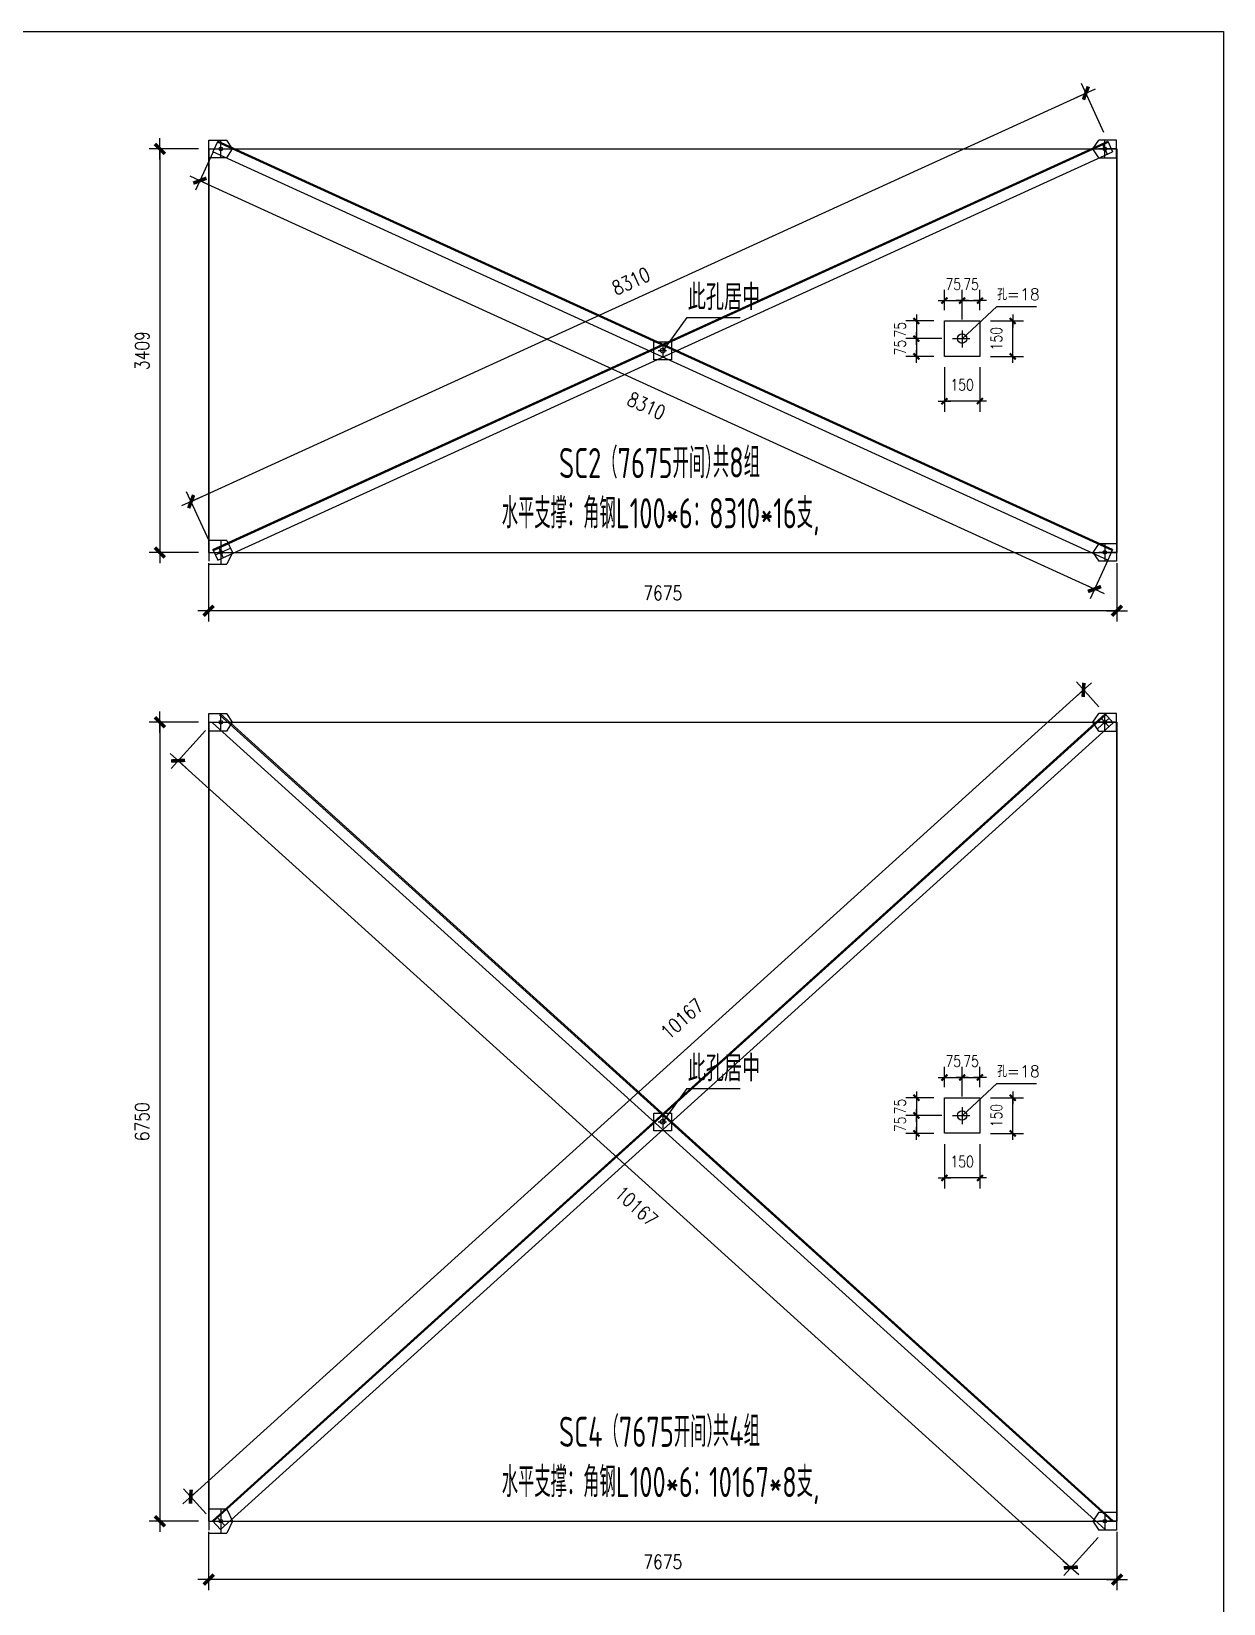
# Model space of a CAD drawing. Header units: millimetres. Extents: x 2451220 to 4527627, y -5186613 to -1639140.
# Drawn here: x 2554466 to 2564538, y -1777990 to -1764707 of the extents above; entities that cross this region are included whole.
import ezdxf

# ---------------------------------------------------------------- set-up
doc = ezdxf.new("R2010")
doc.units = ezdxf.units.MM
doc.header["$LTSCALE"] = 1000
doc.header["$PDMODE"] = 34
doc.linetypes.add('CENTER', pattern=[50.8, 31.75, -6.35, 6.35, -6.35])
doc.layers.add('轴线层', color=1, linetype='CENTER', lineweight=15)
doc.layers.add('钢架', color=7, linetype='Continuous', lineweight=25)
doc.styles.add('DIM_FONT', font='simplex.shx', dxfattribs={"width": 0.8, "bigfont": 'hztxt.shx'})
doc.styles.add('hz', font='gbenor.shx', dxfattribs={"width": 0.75, "height": 100, "bigfont": 'gbcbig.shx'})
doc.styles.get("Standard").update_dxf_attribs({"font": 'txt', "bigfont": 'gbcbig.shx'})
doc.styles.add('TSSD_Label', font='Tssdeng.shx', dxfattribs={"width": 0.7, "bigfont": 'hztxt.shx'})
doc.dimstyles.new('WGH(1)', dxfattribs={"dimscale": 1.2, "dimtxt": 100, "dimasz": 0.5, "dimexe": 75, "dimexo": 75, "dimgap": 75, "dimtad": 1, "dimdec": 0, "dimzin": 0, "dimdsep": 46, "dimtxsty": 'DIM_FONT', "dimblk1": '_DIMX', "dimblk2": '_DIMX', "dimsah": 1, "dimcen": 0.09, "dimclrd": 3, "dimclre": 3, "dimclrt": 7, "dimadec": 0, "dimazin": 0, "dimtfac": 1, "dimtdec": 0, "dimtix": 1, "dimtmove": 2, "dimatfit": 3, "dimldrblk": '_DIMX', "dimfxl": 1, "dimtolj": 1, "dimtzin": 0, "dimarcsym": 0})
doc.dimstyles.new('WGH(2)', dxfattribs={"dimscale": 1.2, "dimtxt": 100, "dimasz": 0.5, "dimexe": 75, "dimexo": 75, "dimgap": 75, "dimtad": 1, "dimdec": 0, "dimlfac": 0.5, "dimzin": 0, "dimdsep": 46, "dimtxsty": 'DIM_FONT', "dimblk1": '_DIMX', "dimblk2": '_DIMX', "dimsah": 1, "dimcen": 0.09, "dimclrd": 3, "dimclre": 3, "dimclrt": 7, "dimadec": 0, "dimazin": 0, "dimtfac": 1, "dimtdec": 0, "dimtix": 1, "dimtmove": 2, "dimatfit": 3, "dimldrblk": '_DIMX', "dimfxl": 1, "dimtolj": 1, "dimtzin": 0, "dimarcsym": 0})

# ---------------------------------------------------------------- blocks, each defined once
blk = doc.blocks.new('_DIMX')
blk.add_line((-150, 0), (150, 0))
at = {"const_width": 50}
blk.add_lwpolyline([(-70, -70), (70, 70)], dxfattribs=at)
blk = doc.blocks.new('*D2537')
at = {"color": 3, "lineweight": -2}
for p, q in [((2555963, -1769199), (2555963, -1769692)), ((2563638, -1769199), (2563638, -1769692)), ((2563637, -1769602), (2555963, -1769602))]:
    blk.add_line(p, q, dxfattribs=at)
at = {"layer": 'Defpoints', "color": 0}
for p in [(2555963, -1769109), (2563638, -1769109), (2555963, -1769602)]:
    blk.add_point(p, dxfattribs=at)
at = {"color": 3, "lineweight": -2, "xscale": 0.6, "yscale": 0.6, "zscale": 0.6, "rotation": 180}
blk.add_blockref('_DIMX', (2555963, -1769602), dxfattribs=at)
at = {"color": 3, "lineweight": -2, "xscale": 0.6, "yscale": 0.6, "zscale": 0.6}
blk.add_blockref('_DIMX', (2563638, -1769602), dxfattribs=at)
at = {"color": 7, "insert": (2559800, -1769452), "char_height": 120, "attachment_point": 5, "style": 'DIM_FONT'}
blk.add_mtext('\\A1;7675', dxfattribs=at)
blk = doc.blocks.new('*D2538')
at = {"color": 3, "lineweight": -2}
for p, q in [((2555876, -1765700), (2555461, -1765700)), ((2555551, -1765700), (2555551, -1769108)), ((2555876, -1769109), (2555461, -1769109))]:
    blk.add_line(p, q, dxfattribs=at)
at = {"layer": 'Defpoints', "color": 0}
for p in [(2555966, -1765700), (2555551, -1769109), (2555966, -1769109)]:
    blk.add_point(p, dxfattribs=at)
at = {"color": 3, "lineweight": -2, "xscale": 0.6, "yscale": 0.6, "zscale": 0.6}
for p, rotation in [((2555551, -1765700), 90), ((2555551, -1769109), 270)]:
    blk.add_blockref('_DIMX', p, dxfattribs=dict(at, rotation=rotation))
at = {"color": 7, "insert": (2555401, -1767404), "char_height": 120, "attachment_point": 5, "rotation": 90, "style": 'DIM_FONT'}
blk.add_mtext('\\A1;3409', dxfattribs=at)
blk = doc.blocks.new('*D2539')
at = {"color": 3, "lineweight": -2}
for p, q in [((2562090, -1767153), (2561853, -1767153)), ((2561943, -1767153), (2561943, -1767152)), ((2561943, -1767153), (2561943, -1767302)), ((2562159, -1767302), (2561853, -1767302)), ((2561943, -1767303), (2561943, -1767303))]:
    blk.add_line(p, q, dxfattribs=at)
at = {"layer": 'Defpoints', "color": 0}
for p in [(2562180, -1767153), (2561943, -1767302), (2562249, -1767302)]:
    blk.add_point(p, dxfattribs=at)
at = {"color": 3, "lineweight": -2, "xscale": 0.36, "yscale": 0.36, "zscale": 0.36}
for p, rotation in [((2561943, -1767153), 270), ((2561943, -1767302), 90)]:
    blk.add_blockref('_DIMX', p, dxfattribs=dict(at, rotation=rotation))
at = {"color": 7, "insert": (2561805, -1767228), "char_height": 96, "attachment_point": 5, "rotation": 90, "style": 'DIM_FONT'}
blk.add_mtext('\\A1;75', dxfattribs=at)
blk = doc.blocks.new('*D2540')
at = {"color": 3, "lineweight": -2}
for p, q in [((2562159, -1767302), (2561853, -1767302)), ((2561943, -1767302), (2561943, -1767302)), ((2561943, -1767302), (2561943, -1767453)), ((2562090, -1767453), (2561853, -1767453)), ((2561943, -1767453), (2561943, -1767454))]:
    blk.add_line(p, q, dxfattribs=at)
at = {"layer": 'Defpoints', "color": 0}
for p in [(2562249, -1767302), (2561943, -1767453), (2562180, -1767453)]:
    blk.add_point(p, dxfattribs=at)
at = {"color": 3, "lineweight": -2, "xscale": 0.36, "yscale": 0.36, "zscale": 0.36}
for p, rotation in [((2561943, -1767302), 270), ((2561943, -1767453), 90)]:
    blk.add_blockref('_DIMX', p, dxfattribs=dict(at, rotation=rotation))
at = {"color": 7, "insert": (2561805, -1767378), "char_height": 96, "attachment_point": 5, "rotation": 90, "style": 'DIM_FONT'}
blk.add_mtext('\\A1;75', dxfattribs=at)
blk = doc.blocks.new('*D2541')
at = {"color": 3, "lineweight": -2}
for p, q in [((2562180, -1766981), (2562179, -1766981)), ((2562180, -1767063), (2562180, -1766891)), ((2562180, -1766981), (2562330, -1766981)), ((2562330, -1767142), (2562330, -1766891)), ((2562330, -1766981), (2562330, -1766981))]:
    blk.add_line(p, q, dxfattribs=at)
at = {"layer": 'Defpoints', "color": 0}
for p in [(2562330, -1766981), (2562180, -1767153), (2562330, -1767232)]:
    blk.add_point(p, dxfattribs=at)
at = {"color": 3, "lineweight": -2, "xscale": 0.36, "yscale": 0.36, "zscale": 0.36}
blk.add_blockref('_DIMX', (2562180, -1766981), dxfattribs=at)
at = {"color": 3, "lineweight": -2, "xscale": 0.36, "yscale": 0.36, "zscale": 0.36, "rotation": 180}
blk.add_blockref('_DIMX', (2562330, -1766981), dxfattribs=at)
at = {"color": 7, "insert": (2562255, -1766843), "char_height": 96, "attachment_point": 5, "style": 'DIM_FONT'}
blk.add_mtext('\\A1;75', dxfattribs=at)
blk = doc.blocks.new('*D2542')
at = {"color": 3, "lineweight": -2}
for p, q in [((2562329, -1766981), (2562329, -1766981)), ((2562330, -1767142), (2562330, -1766891)), ((2562330, -1766981), (2562480, -1766981)), ((2562480, -1767063), (2562480, -1766891)), ((2562481, -1766981), (2562481, -1766981))]:
    blk.add_line(p, q, dxfattribs=at)
at = {"layer": 'Defpoints', "color": 0}
for p in [(2562480, -1766981), (2562330, -1767232), (2562480, -1767153)]:
    blk.add_point(p, dxfattribs=at)
at = {"color": 3, "lineweight": -2, "xscale": 0.36, "yscale": 0.36, "zscale": 0.36}
blk.add_blockref('_DIMX', (2562330, -1766981), dxfattribs=at)
at = {"color": 3, "lineweight": -2, "xscale": 0.36, "yscale": 0.36, "zscale": 0.36, "rotation": 180}
blk.add_blockref('_DIMX', (2562480, -1766981), dxfattribs=at)
at = {"color": 7, "insert": (2562405, -1766843), "char_height": 96, "attachment_point": 5, "style": 'DIM_FONT'}
blk.add_mtext('\\A1;75', dxfattribs=at)
blk = doc.blocks.new('*D2543')
at = {"color": 3, "lineweight": -2}
for p, q in [((2562180, -1767543), (2562180, -1767921)), ((2562480, -1767543), (2562480, -1767921)), ((2562180, -1767831), (2562179, -1767831)), ((2562480, -1767831), (2562180, -1767831)), ((2562481, -1767831), (2562481, -1767831))]:
    blk.add_line(p, q, dxfattribs=at)
at = {"layer": 'Defpoints', "color": 0}
for p in [(2562180, -1767453), (2562480, -1767453), (2562180, -1767831)]:
    blk.add_point(p, dxfattribs=at)
at = {"color": 3, "lineweight": -2, "xscale": 0.36, "yscale": 0.36, "zscale": 0.36}
blk.add_blockref('_DIMX', (2562180, -1767831), dxfattribs=at)
at = {"color": 3, "lineweight": -2, "xscale": 0.36, "yscale": 0.36, "zscale": 0.36, "rotation": 180}
blk.add_blockref('_DIMX', (2562480, -1767831), dxfattribs=at)
at = {"color": 7, "insert": (2562330, -1767693), "char_height": 96, "attachment_point": 5, "style": 'DIM_FONT'}
blk.add_mtext('\\A1;150', dxfattribs=at)
blk = doc.blocks.new('*D2544')
at = {"color": 3, "lineweight": -2}
for p, q in [((2562570, -1767153), (2562847, -1767153)), ((2562757, -1767153), (2562757, -1767152)), ((2562757, -1767453), (2562757, -1767153)), ((2562570, -1767453), (2562847, -1767453)), ((2562757, -1767453), (2562757, -1767454))]:
    blk.add_line(p, q, dxfattribs=at)
at = {"layer": 'Defpoints', "color": 0}
for p in [(2562480, -1767153), (2562757, -1767153), (2562480, -1767453)]:
    blk.add_point(p, dxfattribs=at)
at = {"color": 3, "lineweight": -2, "xscale": 0.36, "yscale": 0.36, "zscale": 0.36}
for p, rotation in [((2562757, -1767153), 270), ((2562757, -1767453), 90)]:
    blk.add_blockref('_DIMX', p, dxfattribs=dict(at, rotation=rotation))
at = {"color": 7, "insert": (2562619, -1767303), "char_height": 96, "attachment_point": 5, "rotation": 90, "style": 'DIM_FONT'}
blk.add_mtext('\\A1;150', dxfattribs=at)
blk = doc.blocks.new('*D2545')
at = {"color": 3, "lineweight": -2}
for p, q in [((2555815, -1768679), (2563374, -1765229)), ((2563526, -1765561), (2563337, -1765147)), ((2555966, -1769011), (2555777, -1768597))]:
    blk.add_line(p, q, dxfattribs=at)
at = {"layer": 'Defpoints', "color": 0}
for p in [(2563375, -1765228), (2563564, -1765642), (2556004, -1769093)]:
    blk.add_point(p, dxfattribs=at)
at = {"color": 3, "lineweight": -2, "xscale": 0.6, "yscale": 0.6, "zscale": 0.6}
for p, rotation in [((2563375, -1765228), 24.53289819960924), ((2555815, -1768679), 204.5328981996092)]:
    blk.add_blockref('_DIMX', p, dxfattribs=dict(at, rotation=rotation))
at = {"color": 7, "insert": (2559532, -1766817), "char_height": 120, "attachment_point": 5, "rotation": 24.5329, "style": 'DIM_FONT'}
blk.add_mtext('\\A1;8310', dxfattribs=at)
blk = doc.blocks.new('*D2546')
at = {"color": 3, "lineweight": -2}
for p, q in [((2556000, -1765724), (2555851, -1766049)), ((2563448, -1769418), (2555889, -1765968)), ((2563560, -1769175), (2563411, -1769500))]:
    blk.add_line(p, q, dxfattribs=at)
at = {"layer": 'Defpoints', "color": 0}
for p in [(2556037, -1765642), (2555889, -1765968), (2563597, -1769093)]:
    blk.add_point(p, dxfattribs=at)
at = {"color": 3, "lineweight": -2, "xscale": 0.6, "yscale": 0.6, "zscale": 0.6}
for p, rotation in [((2555889, -1765968), 155.4671018003921), ((2563448, -1769418), 335.4671018003921)]:
    blk.add_blockref('_DIMX', p, dxfattribs=dict(at, rotation=rotation))
at = {"color": 7, "insert": (2559662, -1767871), "char_height": 120, "attachment_point": 5, "rotation": 335.4671, "style": 'DIM_FONT'}
blk.add_mtext('\\A1;8310', dxfattribs=at)
blk = doc.blocks.new('*D2557')
at = {"color": 3, "lineweight": -2}
for p, q in [((2555963, -1777384), (2555963, -1777877)), ((2563638, -1777384), (2563638, -1777877)), ((2563637, -1777787), (2555963, -1777787))]:
    blk.add_line(p, q, dxfattribs=at)
at = {"layer": 'Defpoints', "color": 0}
for p in [(2555963, -1777294), (2563638, -1777294), (2555963, -1777787)]:
    blk.add_point(p, dxfattribs=at)
at = {"color": 3, "lineweight": -2, "xscale": 0.6, "yscale": 0.6, "zscale": 0.6, "rotation": 180}
blk.add_blockref('_DIMX', (2555963, -1777787), dxfattribs=at)
at = {"color": 3, "lineweight": -2, "xscale": 0.6, "yscale": 0.6, "zscale": 0.6}
blk.add_blockref('_DIMX', (2563638, -1777787), dxfattribs=at)
at = {"color": 7, "insert": (2559800, -1777637), "char_height": 120, "attachment_point": 5, "style": 'DIM_FONT'}
blk.add_mtext('\\A1;7675', dxfattribs=at)
blk = doc.blocks.new('*D2558')
at = {"color": 3, "lineweight": -2}
for p, q in [((2555876, -1770544), (2555461, -1770544)), ((2555551, -1770544), (2555551, -1777293)), ((2555876, -1777294), (2555461, -1777294))]:
    blk.add_line(p, q, dxfattribs=at)
at = {"layer": 'Defpoints', "color": 0}
for p in [(2555966, -1770544), (2555551, -1777294), (2555966, -1777294)]:
    blk.add_point(p, dxfattribs=at)
at = {"color": 3, "lineweight": -2, "xscale": 0.6, "yscale": 0.6, "zscale": 0.6}
for p, rotation in [((2555551, -1770544), 90), ((2555551, -1777294), 270)]:
    blk.add_blockref('_DIMX', p, dxfattribs=dict(at, rotation=rotation))
at = {"color": 7, "insert": (2555401, -1773919), "char_height": 120, "attachment_point": 5, "rotation": 90, "style": 'DIM_FONT'}
blk.add_mtext('\\A1;6750', dxfattribs=at)
blk = doc.blocks.new('*D2559')
at = {"color": 3, "lineweight": -2}
for p, q in [((2562090, -1773717), (2561853, -1773717)), ((2561943, -1773716), (2561943, -1773716)), ((2561943, -1773717), (2561943, -1773866)), ((2562159, -1773866), (2561853, -1773866)), ((2561943, -1773866), (2561943, -1773867))]:
    blk.add_line(p, q, dxfattribs=at)
at = {"layer": 'Defpoints', "color": 0}
for p in [(2562180, -1773717), (2561943, -1773866), (2562249, -1773866)]:
    blk.add_point(p, dxfattribs=at)
at = {"color": 3, "lineweight": -2, "xscale": 0.36, "yscale": 0.36, "zscale": 0.36}
for p, rotation in [((2561943, -1773717), 270), ((2561943, -1773866), 90)]:
    blk.add_blockref('_DIMX', p, dxfattribs=dict(at, rotation=rotation))
at = {"color": 7, "insert": (2561805, -1773791), "char_height": 96, "attachment_point": 5, "rotation": 90, "style": 'DIM_FONT'}
blk.add_mtext('\\A1;75', dxfattribs=at)
blk = doc.blocks.new('*D2560')
at = {"color": 3, "lineweight": -2}
for p, q in [((2562159, -1773866), (2561853, -1773866)), ((2561943, -1773866), (2561943, -1773865)), ((2561943, -1773866), (2561943, -1774017)), ((2562090, -1774017), (2561853, -1774017)), ((2561943, -1774017), (2561943, -1774017))]:
    blk.add_line(p, q, dxfattribs=at)
at = {"layer": 'Defpoints', "color": 0}
for p in [(2562249, -1773866), (2561943, -1774017), (2562180, -1774017)]:
    blk.add_point(p, dxfattribs=at)
at = {"color": 3, "lineweight": -2, "xscale": 0.36, "yscale": 0.36, "zscale": 0.36}
for p, rotation in [((2561943, -1773866), 270), ((2561943, -1774017), 90)]:
    blk.add_blockref('_DIMX', p, dxfattribs=dict(at, rotation=rotation))
at = {"color": 7, "insert": (2561805, -1773941), "char_height": 96, "attachment_point": 5, "rotation": 90, "style": 'DIM_FONT'}
blk.add_mtext('\\A1;75', dxfattribs=at)
blk = doc.blocks.new('*D2561')
at = {"color": 3, "lineweight": -2}
for p, q in [((2562180, -1773627), (2562180, -1773455)), ((2562330, -1773706), (2562330, -1773455)), ((2562180, -1773545), (2562179, -1773545)), ((2562180, -1773545), (2562330, -1773545)), ((2562330, -1773545), (2562330, -1773545))]:
    blk.add_line(p, q, dxfattribs=at)
at = {"layer": 'Defpoints', "color": 0}
for p in [(2562330, -1773545), (2562180, -1773717), (2562330, -1773796)]:
    blk.add_point(p, dxfattribs=at)
at = {"color": 3, "lineweight": -2, "xscale": 0.36, "yscale": 0.36, "zscale": 0.36}
blk.add_blockref('_DIMX', (2562180, -1773545), dxfattribs=at)
at = {"color": 3, "lineweight": -2, "xscale": 0.36, "yscale": 0.36, "zscale": 0.36, "rotation": 180}
blk.add_blockref('_DIMX', (2562330, -1773545), dxfattribs=at)
at = {"color": 7, "insert": (2562255, -1773407), "char_height": 96, "attachment_point": 5, "style": 'DIM_FONT'}
blk.add_mtext('\\A1;75', dxfattribs=at)
blk = doc.blocks.new('*D2562')
at = {"color": 3, "lineweight": -2}
for p, q in [((2562330, -1773706), (2562330, -1773455)), ((2562480, -1773627), (2562480, -1773455)), ((2562329, -1773545), (2562329, -1773545)), ((2562330, -1773545), (2562480, -1773545)), ((2562481, -1773545), (2562481, -1773545))]:
    blk.add_line(p, q, dxfattribs=at)
at = {"layer": 'Defpoints', "color": 0}
for p in [(2562480, -1773545), (2562480, -1773717), (2562330, -1773796)]:
    blk.add_point(p, dxfattribs=at)
at = {"color": 3, "lineweight": -2, "xscale": 0.36, "yscale": 0.36, "zscale": 0.36}
blk.add_blockref('_DIMX', (2562330, -1773545), dxfattribs=at)
at = {"color": 3, "lineweight": -2, "xscale": 0.36, "yscale": 0.36, "zscale": 0.36, "rotation": 180}
blk.add_blockref('_DIMX', (2562480, -1773545), dxfattribs=at)
at = {"color": 7, "insert": (2562405, -1773407), "char_height": 96, "attachment_point": 5, "style": 'DIM_FONT'}
blk.add_mtext('\\A1;75', dxfattribs=at)
blk = doc.blocks.new('*D2563')
at = {"color": 3, "lineweight": -2}
for p, q in [((2562180, -1774107), (2562180, -1774484)), ((2562480, -1774107), (2562480, -1774484)), ((2562180, -1774394), (2562179, -1774394)), ((2562480, -1774394), (2562180, -1774394)), ((2562481, -1774394), (2562481, -1774394))]:
    blk.add_line(p, q, dxfattribs=at)
at = {"layer": 'Defpoints', "color": 0}
for p in [(2562180, -1774017), (2562480, -1774017), (2562180, -1774394)]:
    blk.add_point(p, dxfattribs=at)
at = {"color": 3, "lineweight": -2, "xscale": 0.36, "yscale": 0.36, "zscale": 0.36}
blk.add_blockref('_DIMX', (2562180, -1774394), dxfattribs=at)
at = {"color": 3, "lineweight": -2, "xscale": 0.36, "yscale": 0.36, "zscale": 0.36, "rotation": 180}
blk.add_blockref('_DIMX', (2562480, -1774394), dxfattribs=at)
at = {"color": 7, "insert": (2562330, -1774256), "char_height": 96, "attachment_point": 5, "style": 'DIM_FONT'}
blk.add_mtext('\\A1;150', dxfattribs=at)
blk = doc.blocks.new('*D2564')
at = {"color": 3, "lineweight": -2}
for p, q in [((2562570, -1773717), (2562847, -1773717)), ((2562757, -1773716), (2562757, -1773716)), ((2562757, -1774017), (2562757, -1773717)), ((2562570, -1774017), (2562847, -1774017)), ((2562757, -1774017), (2562757, -1774017))]:
    blk.add_line(p, q, dxfattribs=at)
at = {"layer": 'Defpoints', "color": 0}
for p in [(2562480, -1773717), (2562757, -1773717), (2562480, -1774017)]:
    blk.add_point(p, dxfattribs=at)
at = {"color": 3, "lineweight": -2, "xscale": 0.36, "yscale": 0.36, "zscale": 0.36}
for p, rotation in [((2562757, -1773717), 270), ((2562757, -1774017), 90)]:
    blk.add_blockref('_DIMX', p, dxfattribs=dict(at, rotation=rotation))
at = {"color": 7, "insert": (2562619, -1773867), "char_height": 96, "attachment_point": 5, "rotation": 90, "style": 'DIM_FONT'}
blk.add_mtext('\\A1;150', dxfattribs=at)
blk = doc.blocks.new('*D2565')
at = {"color": 3, "lineweight": -2}
for p, q in [((2563355, -1770270), (2555812, -1777087)), ((2563485, -1770414), (2563295, -1770203)), ((2555942, -1777231), (2555751, -1777020))]:
    blk.add_line(p, q, dxfattribs=at)
at = {"layer": 'Defpoints', "color": 0}
for p in [(2563545, -1770480), (2555812, -1777087), (2556002, -1777297)]:
    blk.add_point(p, dxfattribs=at)
at = {"color": 3, "lineweight": -2, "xscale": 0.6, "yscale": 0.6, "zscale": 0.6}
for p, rotation in [((2563355, -1770270), 42.10523892724613), ((2555812, -1777087), 222.1052389272462)]:
    blk.add_blockref('_DIMX', p, dxfattribs=dict(at, rotation=rotation))
at = {"color": 7, "insert": (2559964, -1773049), "char_height": 120, "attachment_point": 5, "rotation": 42.1052, "style": 'DIM_FONT'}
blk.add_mtext('\\A1;10167', dxfattribs=at)
blk = doc.blocks.new('*D2566')
at = {"color": 3, "lineweight": -2}
for p, q in [((2555935, -1770614), (2555645, -1770935)), ((2555706, -1770869), (2563248, -1777685)), ((2563478, -1777431), (2563188, -1777752))]:
    blk.add_line(p, q, dxfattribs=at)
at = {"layer": 'Defpoints', "color": 0}
for p in [(2555995, -1770547), (2563538, -1777364), (2563248, -1777685)]:
    blk.add_point(p, dxfattribs=at)
at = {"color": 3, "lineweight": -2, "xscale": 0.6, "yscale": 0.6, "zscale": 0.6}
for p, rotation in [((2555705, -1770868), 137.8947610727501), ((2563248, -1777685), 317.8947610727501)]:
    blk.add_blockref('_DIMX', p, dxfattribs=dict(at, rotation=rotation))
at = {"color": 7, "insert": (2559577, -1774633), "char_height": 120, "attachment_point": 5, "rotation": 317.8948, "style": 'DIM_FONT'}
blk.add_mtext('\\A1;10167', dxfattribs=at)

msp = doc.modelspace()

# ---------------------------------------------------------------- linework, layer by layer
at = {"color": 2}
for p, q in [((2555965.8, -1765774.5), (2555965.8, -1765624.5)), ((2555965.8, -1765624.5), (2556115.8, -1765624.5)), ((2556065.8, -1765774.5), (2556065.8, -1765624.5)), ((2556165.8, -1765699.5), (2556115.8, -1765624.5)), ((2563434.8, -1765699.5), (2563484.8, -1765624.5)), ((2563634.8, -1765624.5), (2563484.8, -1765624.5)), ((2563534.8, -1765774.5), (2563534.8, -1765624.5)), ((2563634.8, -1765774.5), (2563634.8, -1765624.5)), ((2555962.8, -1765699.5), (2555962.8, -1769108.5)), ((2555965.8, -1765699.5), (2556115.8, -1765699.5)), ((2556115.8, -1765774.5), (2555965.8, -1765774.5)), ((2556115.8, -1765774.5), (2556165.8, -1765699.5)), ((2563484.8, -1765774.5), (2563434.8, -1765699.5)), ((2563634.8, -1765699.5), (2563484.8, -1765699.5)), ((2563484.8, -1765774.5), (2563634.8, -1765774.5)), ((2563637.8, -1765699.5), (2563637.8, -1769108.5)), ((2556115.8, -1769008.5), (2555965.8, -1769008.5)), ((2555965.8, -1769033.5), (2555965.8, -1769183.5)), ((2555965.8, -1769108.5), (2556115.8, -1769108.5)), ((2556065.8, -1769008.5), (2556065.8, -1769208.5)), ((2563484.8, -1769033.5), (2563434.8, -1769108.5)), ((2563434.8, -1769108.5), (2563484.8, -1769183.5)), ((2563484.8, -1769033.5), (2563634.8, -1769033.5)), ((2563634.8, -1769108.5), (2563484.8, -1769108.5)), ((2563534.8, -1769033.5), (2563534.8, -1769183.5)), ((2563634.8, -1769033.5), (2563634.8, -1769183.5)), ((2555965.8, -1769208.5), (2556115.8, -1769208.5)), ((2563634.8, -1769183.5), (2563484.8, -1769183.5)), ((2555962.8, -1770543.6), (2555962.8, -1777293.6)), ((2555965.8, -1770618.6), (2555965.8, -1770468.6)), ((2555965.8, -1770468.6), (2556115.8, -1770468.6)), ((2555965.8, -1770543.6), (2556115.8, -1770543.6)), ((2556065.8, -1770618.6), (2556065.8, -1770468.6)), ((2556165.8, -1770543.6), (2556115.8, -1770468.6)), ((2556115.8, -1770618.6), (2556165.8, -1770543.6)), ((2563434.8, -1770543.6), (2563484.8, -1770468.6)), ((2563484.8, -1770618.6), (2563434.8, -1770543.6)), ((2563634.8, -1770468.6), (2563484.8, -1770468.6)), ((2563634.8, -1770543.6), (2563484.8, -1770543.6)), ((2563534.8, -1770618.6), (2563534.8, -1770468.6)), ((2563634.8, -1770618.6), (2563634.8, -1770468.6)), ((2563637.8, -1770543.6), (2563637.8, -1777293.6)), ((2556115.8, -1770618.6), (2555965.8, -1770618.6)), ((2563484.8, -1770618.6), (2563634.8, -1770618.6)), ((2556115.8, -1777193.6), (2555965.8, -1777193.6)), ((2555965.8, -1777218.6), (2555965.8, -1777368.6)), ((2556065.8, -1777193.6), (2556065.8, -1777393.6)), ((2563484.8, -1777218.6), (2563434.8, -1777293.6)), ((2563484.8, -1777218.6), (2563634.8, -1777218.6)), ((2563534.8, -1777218.6), (2563534.8, -1777368.6)), ((2563634.8, -1777218.6), (2563634.8, -1777368.6)), ((2555965.8, -1777293.6), (2556115.8, -1777293.6)), ((2563434.8, -1777293.6), (2563484.8, -1777368.6)), ((2563634.8, -1777293.6), (2563484.8, -1777293.6)), ((2555965.8, -1777393.6), (2556115.8, -1777393.6)), ((2563634.8, -1777368.6), (2563484.8, -1777368.6))]:
    msp.add_line(p, q, dxfattribs=at)
for p, q in [((2555999.6, -1769083.8), (2563559.5, -1765633.3)), ((2556041.1, -1765633.3), (2555999.6, -1765724.3)), ((2556003.7, -1769092.9), (2563563.7, -1765642.4)), ((2563596.9, -1769092.9), (2556036.9, -1765642.4)), ((2563601, -1769083.8), (2556041.1, -1765633.3)), ((2563514, -1765654), (2563555.6, -1765745)), ((2563559.5, -1765633.3), (2563601, -1765724.3)), ((2555962.8, -1765699.5), (2563637.8, -1765699.5)), ((2555962.8, -1765699.5), (2563637.8, -1765699.5)), ((2555965.8, -1765699.5), (2555965.8, -1769108.5)), ((2563559.5, -1769174.8), (2555999.6, -1765724.3)), ((2556041.1, -1769174.8), (2563601, -1765724.3)), ((2563634.8, -1765699.5), (2563634.8, -1769108.5)), ((2560004.2, -1767123.5), (2559800.3, -1767405)), ((2560004.2, -1767123.5), (2560453.4, -1767123.5)), ((2562624.1, -1767030.8), (2562329.7, -1767304.6)), ((2562624.1, -1767030.8), (2562956.6, -1767030.8)), ((2562329.7, -1767232.4), (2562329.7, -1767376.7)), ((2559800.3, -1767349.1), (2559800.3, -1767458.7)), ((2559800.3, -1767368.9), (2559800.3, -1767441)), ((2562249.5, -1767302.4), (2562393.6, -1767302.4)), ((2559760.2, -1767403.9), (2559832.3, -1767403.9)), ((2555962.8, -1769108.5), (2563637.8, -1769108.5)), ((2555999.6, -1769083.8), (2556041.1, -1769174.8)), ((2556020.3, -1769129.3), (2556147.2, -1769071.4)), ((2556045, -1769063), (2556086.6, -1769154)), ((2556115.8, -1769008.5), (2556165.8, -1769108.5)), ((2556165.8, -1769108.5), (2556115.8, -1769208.5)), ((2563601, -1769083.8), (2563559.5, -1769174.8)), ((2555962.8, -1770543.6), (2563637.8, -1770543.6)), ((2555962.8, -1770543.6), (2563637.8, -1770543.6)), ((2555965.8, -1770543.6), (2555965.8, -1777293.6)), ((2555995.2, -1777290), (2563538.4, -1770473)), ((2563538.4, -1777364.2), (2555995.2, -1770547.2)), ((2556001.9, -1777297.5), (2563545.1, -1770480.4)), ((2563598.7, -1777297.5), (2556055.5, -1770480.4)), ((2563605.4, -1777290), (2556062.2, -1770473)), ((2556062.2, -1777364.2), (2563605.4, -1770547.2)), ((2563472.4, -1770600), (2563571.9, -1770510.1)), ((2563501.3, -1770506.5), (2563568.3, -1770580.7)), ((2563538.4, -1770473), (2563605.4, -1770547.2)), ((2563634.8, -1770543.6), (2563634.8, -1777293.6)), ((2562624.1, -1773594.4), (2562329.7, -1773868.2)), ((2562624.1, -1773594.4), (2562956.6, -1773594.4)), ((2560004.2, -1773639.1), (2559800.3, -1773920.6)), ((2560004.2, -1773639.1), (2560453.4, -1773639.1)), ((2559800.3, -1773864.7), (2559800.3, -1773974.3)), ((2559800.3, -1773884.5), (2559800.3, -1773956.6)), ((2562249.5, -1773866), (2562393.6, -1773866)), ((2562329.7, -1773796), (2562329.7, -1773940.3)), ((2559760.2, -1773919.5), (2559832.3, -1773919.5)), ((2556115.8, -1777193.6), (2556165.8, -1777293.6)), ((2555962.8, -1777293.6), (2563637.8, -1777293.6)), ((2555962.8, -1777293.6), (2563637.8, -1777293.6)), ((2555995.2, -1777290), (2556062.2, -1777364.2)), ((2556032.3, -1777256.5), (2556099.3, -1777330.7)), ((2556165.8, -1777293.6), (2556115.8, -1777393.6))]:
    msp.add_line(p, q)
for points in [[(2544392.9, -1764707), (2564538.4, -1764707), (2564538.4, -1788961.9), (2544392.9, -1788961.9)], [(2562180.2, -1767153.1), (2562480.2, -1767153.1), (2562480.2, -1767453.1), (2562180.2, -1767453.1)], [(2559724.5, -1767480.7), (2559724.5, -1767330.7), (2559874.5, -1767330.7), (2559874.5, -1767480.7)], [(2562180.2, -1773716.6), (2562480.2, -1773716.6), (2562480.2, -1774016.6), (2562180.2, -1774016.6)], [(2559724.5, -1773996.3), (2559724.5, -1773846.3), (2559874.5, -1773846.3), (2559874.5, -1773996.3)]]:
    msp.add_lwpolyline(points, close=True)
for centre in [(2556065.8, -1765699.5), (2563534.8, -1765699.5), (2556065.8, -1769108.5), (2563534.8, -1769108.5), (2556065.8, -1770543.6), (2563534.8, -1770543.6), (2556065.8, -1777293.6), (2563534.8, -1777293.6)]:
    msp.add_circle(centre, 15, dxfattribs=at)
for centre, radius in [((2559800.3, -1767403.9), 20), ((2562329.7, -1767302.4), 40), ((2562329.7, -1773866), 40), ((2559800.3, -1773919.5), 20)]:
    msp.add_circle(centre, radius)

# ---------------------------------------------------------------- texts
at = {"style": 'TSSD_Label', "width": 0.7}
for p in [(2560011.5, -1767061.2), (2560011.5, -1773576.8)]:
    msp.add_text('此孔居中', height=218.7, dxfattribs=at).set_placement(p)
at = {"layer": '轴线层', "color": 4, "lineweight": -3}
for p in [(2562625.2, -1766977.8), (2562625.2, -1773541.4)]:
    msp.add_text('孔=18', height=98, dxfattribs=at).set_placement(p)
at = {"layer": '钢架', "lineweight": 13, "attachment_point": 1, "style": 'hz'}
for s, insert, char_height, own_width in [('SC2（7675开间）', (2558923.3, -1768226.1), 254.898, 1984.335), ('共8组', (2560223.1, -1768221.1), 254.9, 864.76), ('水平支撑：角钢L100*6：8310*16支,   ', (2558439.5, -1768650.2), 254.898, 5835.693), ('SC4（7675开间）', (2558923.3, -1776411.1), 254.898, 1984.335), ('共4组', (2560223.1, -1776406.2), 254.9, 864.76), ('水平支撑：角钢L100*6：10167*8支,   ', (2558439.5, -1776835.3), 254.898, 5835.693)]:
    msp.add_mtext_dynamic_manual_height_columns(s, width=1139.904, gutter_width=12.5, heights=[0], dxfattribs=dict(at, insert=insert, char_height=char_height)).dxf.set("width", own_width)

# ---------------------------------------------------------------- dimensions: what is measured, and where the dimension line sits
dim = msp.add_aligned_dim(p1=(2556003.7, -1769092.9), p2=(2563563.7, -1765642.4), distance=455.1, dimstyle='WGH(1)')
dim.commit()
dim.dimension.update_dxf_attribs({"geometry": '*D2545', "text_midpoint": (2559532.5, -1766817.2)})
for base, p1, p2, picture, middle in [((2555550.7, -1769108.5), (2555965.8, -1765699.5), (2555965.8, -1769108.5), '*D2538', (2555400.7, -1767404)), ((2555550.7, -1777293.6), (2555965.8, -1770543.6), (2555965.8, -1777293.6), '*D2558', (2555400.7, -1773918.6))]:
    dim = msp.add_linear_dim(base=base, p1=p1, p2=p2, angle=90, dimstyle='WGH(1)')
    dim.commit()
    dim.dimension.update_dxf_attribs({"geometry": picture, "text_midpoint": middle})
for base, p1, p2, angle, picture, middle in [((2555888.5, -1765967.6), (2563596.9, -1769092.9), (2556036.9, -1765642.4), 155.4671, '*D2546', (2559661.5, -1767871.4)), ((2555811.8, -1777087.1), (2563545.1, -1770480.4), (2556001.9, -1777297.5), 222.10524, '*D2565', (2559964.2, -1773048.6)), ((2563248.3, -1777685.2), (2555995.2, -1770547.2), (2563538.4, -1777364.2), 317.89476, '*D2566', (2559577.3, -1774633.1))]:
    dim = msp.add_linear_dim(base=base, p1=p1, p2=p2, angle=angle, dimstyle='WGH(1)')
    dim.commit()
    dim.dimension.update_dxf_attribs({"geometry": picture, "text_midpoint": middle, "dimtype": 161})
for base, p1, p2, picture, middle in [((2562329.7, -1766981), (2562180.2, -1767153.1), (2562329.7, -1767232.4), '*D2541', (2562255, -1766843)), ((2562480.2, -1766981), (2562329.7, -1767232.4), (2562480.2, -1767153.1), '*D2542', (2562405, -1766843)), ((2562180.2, -1767830.6), (2562480.2, -1767453.1), (2562180.2, -1767453.1), '*D2543', (2562330.2, -1767692.6)), ((2562329.7, -1773544.5), (2562180.2, -1773716.6), (2562329.7, -1773796), '*D2561', (2562255, -1773406.5)), ((2562480.2, -1773544.5), (2562329.7, -1773796), (2562480.2, -1773716.6), '*D2562', (2562405, -1773406.5)), ((2562180.2, -1774394.2), (2562480.2, -1774016.6), (2562180.2, -1774016.6), '*D2563', (2562330.2, -1774256.2))]:
    dim = msp.add_linear_dim(base=base, p1=p1, p2=p2, dimstyle='WGH(2)', override={"dimtxt": 80, "dimasz": 0.3})
    dim.commit()
    dim.dimension.update_dxf_attribs({"geometry": picture, "text_midpoint": middle})
for base, p1, p2, picture, middle in [((2561943.1, -1767302.4), (2562180.2, -1767153.1), (2562249.5, -1767302.4), '*D2539', (2561805.1, -1767227.7)), ((2562757.1, -1767153.1), (2562480.2, -1767453.1), (2562480.2, -1767153.1), '*D2544', (2562619.1, -1767303.1)), ((2561943.1, -1767453.1), (2562249.5, -1767302.4), (2562180.2, -1767453.1), '*D2540', (2561805.1, -1767377.7)), ((2561943.1, -1773866), (2562180.2, -1773716.6), (2562249.5, -1773866), '*D2559', (2561805.1, -1773791.3)), ((2562757.1, -1773716.6), (2562480.2, -1774016.6), (2562480.2, -1773716.6), '*D2564', (2562619.1, -1773866.6)), ((2561943.1, -1774016.6), (2562249.5, -1773866), (2562180.2, -1774016.6), '*D2560', (2561805.1, -1773941.3))]:
    dim = msp.add_linear_dim(base=base, p1=p1, p2=p2, angle=90, dimstyle='WGH(2)', override={"dimtxt": 80, "dimasz": 0.3})
    dim.commit()
    dim.dimension.update_dxf_attribs({"geometry": picture, "text_midpoint": middle})
for base, p1, p2, picture, middle in [((2555962.8, -1769601.7), (2563637.8, -1769108.5), (2555962.8, -1769108.5), '*D2537', (2559800.3, -1769451.7)), ((2555962.8, -1777786.7), (2563637.8, -1777293.6), (2555962.8, -1777293.6), '*D2557', (2559800.3, -1777636.7))]:
    dim = msp.add_linear_dim(base=base, p1=p1, p2=p2, dimstyle='WGH(1)')
    dim.commit()
    dim.dimension.update_dxf_attribs({"geometry": picture, "text_midpoint": middle})

doc.saveas('drawing.dxf')
